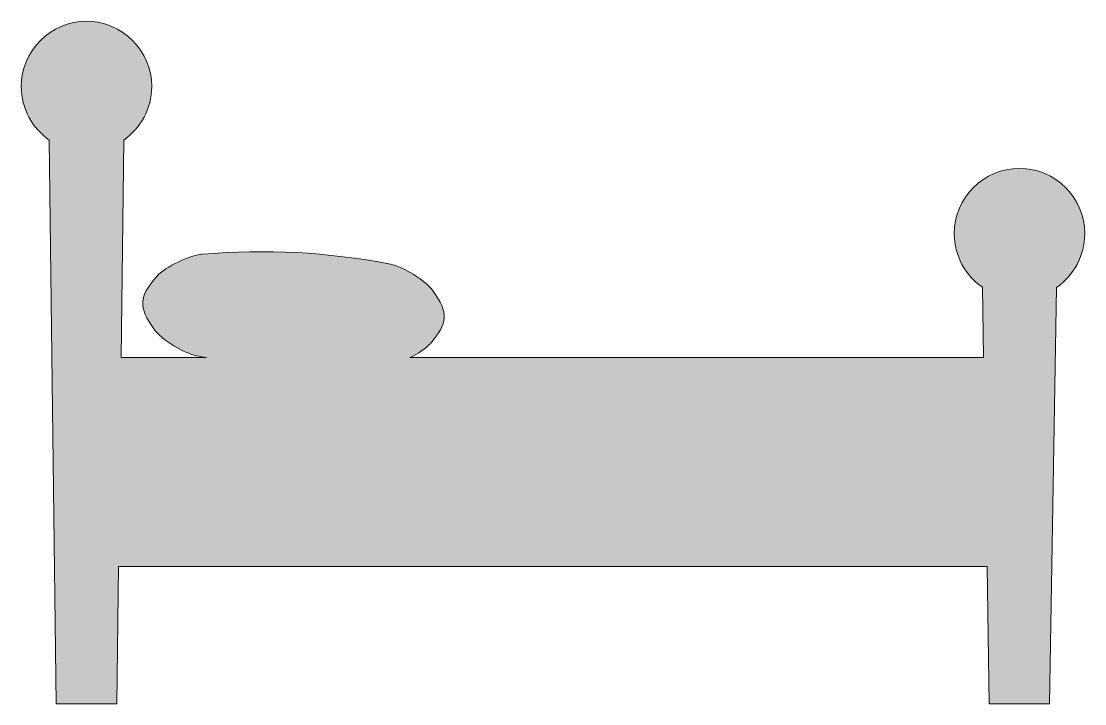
# Model space of a CAD drawing. Header units: inches. Extents: x 0 to 102, y 0 to 65.
import ezdxf

# ---------------------------------------------------------------- set-up
doc = ezdxf.new("R2010")
doc.units = ezdxf.units.IN
doc.header["$MEASUREMENT"] = 0
doc.layers.add('Layer 1', color=7, linetype='Continuous')

msp = doc.modelspace()

# ---------------------------------------------------------------- hatches: boundary and pattern name
at = {"layer": 'Layer 1', "true_color": 0x8bc53f}
h = msp.add_hatch(color=83, dxfattribs=at)
h.dxf.hatch_style = 2
edge = h.paths.add_edge_path()
edge.add_spline(control_points=[(2.67, 53.81), (2.67, 53.81), (3.34, 0), (3.34, 0), (3.34, 0), (9.12, 0), (9.12, 0), (9.12, 0), (9.28, 13.11), (9.28, 13.11), (9.28, 13.11), (92.27, 13.11), (92.27, 13.11), (92.27, 13.11), (92.48, 0), (92.48, 0), (92.48, 0), (98.25, 0), (98.25, 0), (98.25, 0), (98.91, 39.75), (98.91, 39.75), (100.54, 40.88), (101.6, 42.75), (101.6, 44.87), (101.6, 48.32), (98.81, 51.11), (95.37, 51.11), (91.93, 51.11), (89.14, 48.32), (89.14, 44.87), (89.14, 42.75), (90.2, 40.88), (91.82, 39.76), (91.82, 39.76), (91.94, 33.04), (91.94, 33.04), (91.94, 33.04), (37.11, 33.04), (37.11, 33.04), (37.9, 33.42), (38.66, 33.91), (39.09, 34.4), (40.77, 36.32), (40.82, 37.31), (39.35, 39.39), (38.56, 40.5), (36.41, 41.7), (35.28, 41.97), (29.05, 43.13), (23.56, 43.42), (17.24, 42.91), (16.08, 42.76), (13.82, 41.8), (12.92, 40.77), (11.24, 38.86), (11.19, 37.86), (12.66, 35.78), (13.45, 34.67), (15.6, 33.48), (16.74, 33.21), (17.06, 33.15), (17.37, 33.1), (17.69, 33.04), (17.69, 33.04), (9.53, 33.04), (9.53, 33.04), (9.53, 33.04), (9.79, 53.81), (9.79, 53.81), (11.4, 54.94), (12.46, 56.81), (12.46, 58.92), (12.46, 62.36), (9.67, 65.15), (6.23, 65.15), (2.79, 65.15), (0, 62.36), (0, 58.92), (0, 56.81), (1.06, 54.94), (2.67, 53.81)], knot_values=[0, 0, 0, 0, 1, 1, 1, 2, 2, 2, 3, 3, 3, 4, 4, 4, 5, 5, 5, 6, 6, 6, 7, 7, 7, 8, 8, 8, 9, 9, 9, 10, 10, 10, 11, 11, 11, 12, 12, 12, 13, 13, 13, 14, 14, 14, 15, 15, 15, 16, 16, 16, 17, 17, 17, 18, 18, 18, 19, 19, 19, 20, 20, 20, 21, 21, 21, 22, 22, 22, 23, 23, 23, 24, 24, 24, 25, 25, 25, 26, 26, 26, 27, 27, 27, 27], degree=3, periodic=1)

# ---------------------------------------------------------------- linework, layer by layer
at = {"layer": 'Layer 1', "lineweight": 0}
msp.add_open_spline([(2.67, 53.81), (2.67, 53.81), (3.34, 0), (3.34, 0), (3.34, 0), (9.12, 0), (9.12, 0), (9.12, 0), (9.28, 13.11), (9.28, 13.11), (9.28, 13.11), (92.27, 13.11), (92.27, 13.11), (92.27, 13.11), (92.48, 0), (92.48, 0), (92.48, 0), (98.25, 0), (98.25, 0), (98.25, 0), (98.91, 39.75), (98.91, 39.75), (100.54, 40.88), (101.6, 42.75), (101.6, 44.87), (101.6, 48.32), (98.81, 51.11), (95.37, 51.11), (91.93, 51.11), (89.14, 48.32), (89.14, 44.87), (89.14, 42.75), (90.2, 40.88), (91.82, 39.76), (91.82, 39.76), (91.94, 33.04), (91.94, 33.04), (91.94, 33.04), (37.11, 33.04), (37.11, 33.04), (37.9, 33.42), (38.66, 33.91), (39.09, 34.4), (40.77, 36.32), (40.82, 37.31), (39.35, 39.39), (38.56, 40.5), (36.41, 41.7), (35.28, 41.97), (29.05, 43.13), (23.56, 43.42), (17.24, 42.91), (16.08, 42.76), (13.82, 41.8), (12.92, 40.77), (11.24, 38.86), (11.19, 37.86), (12.66, 35.78), (13.45, 34.67), (15.6, 33.48), (16.74, 33.21), (17.06, 33.15), (17.37, 33.1), (17.69, 33.04), (17.69, 33.04), (9.53, 33.04), (9.53, 33.04), (9.53, 33.04), (9.79, 53.81), (9.79, 53.81), (11.4, 54.94), (12.46, 56.81), (12.46, 58.92), (12.46, 62.36), (9.67, 65.15), (6.23, 65.15), (2.79, 65.15), (0, 62.36), (0, 58.92), (0, 56.81), (1.06, 54.94), (2.67, 53.81)], degree=3, knots=[0, 0, 0, 0, 1, 1, 1, 2, 2, 2, 3, 3, 3, 4, 4, 4, 5, 5, 5, 6, 6, 6, 7, 7, 7, 8, 8, 8, 9, 9, 9, 10, 10, 10, 11, 11, 11, 12, 12, 12, 13, 13, 13, 14, 14, 14, 15, 15, 15, 16, 16, 16, 17, 17, 17, 18, 18, 18, 19, 19, 19, 20, 20, 20, 21, 21, 21, 22, 22, 22, 23, 23, 23, 24, 24, 24, 25, 25, 25, 26, 26, 26, 27, 27, 27, 27], dxfattribs=at)

doc.saveas('drawing.dxf')
